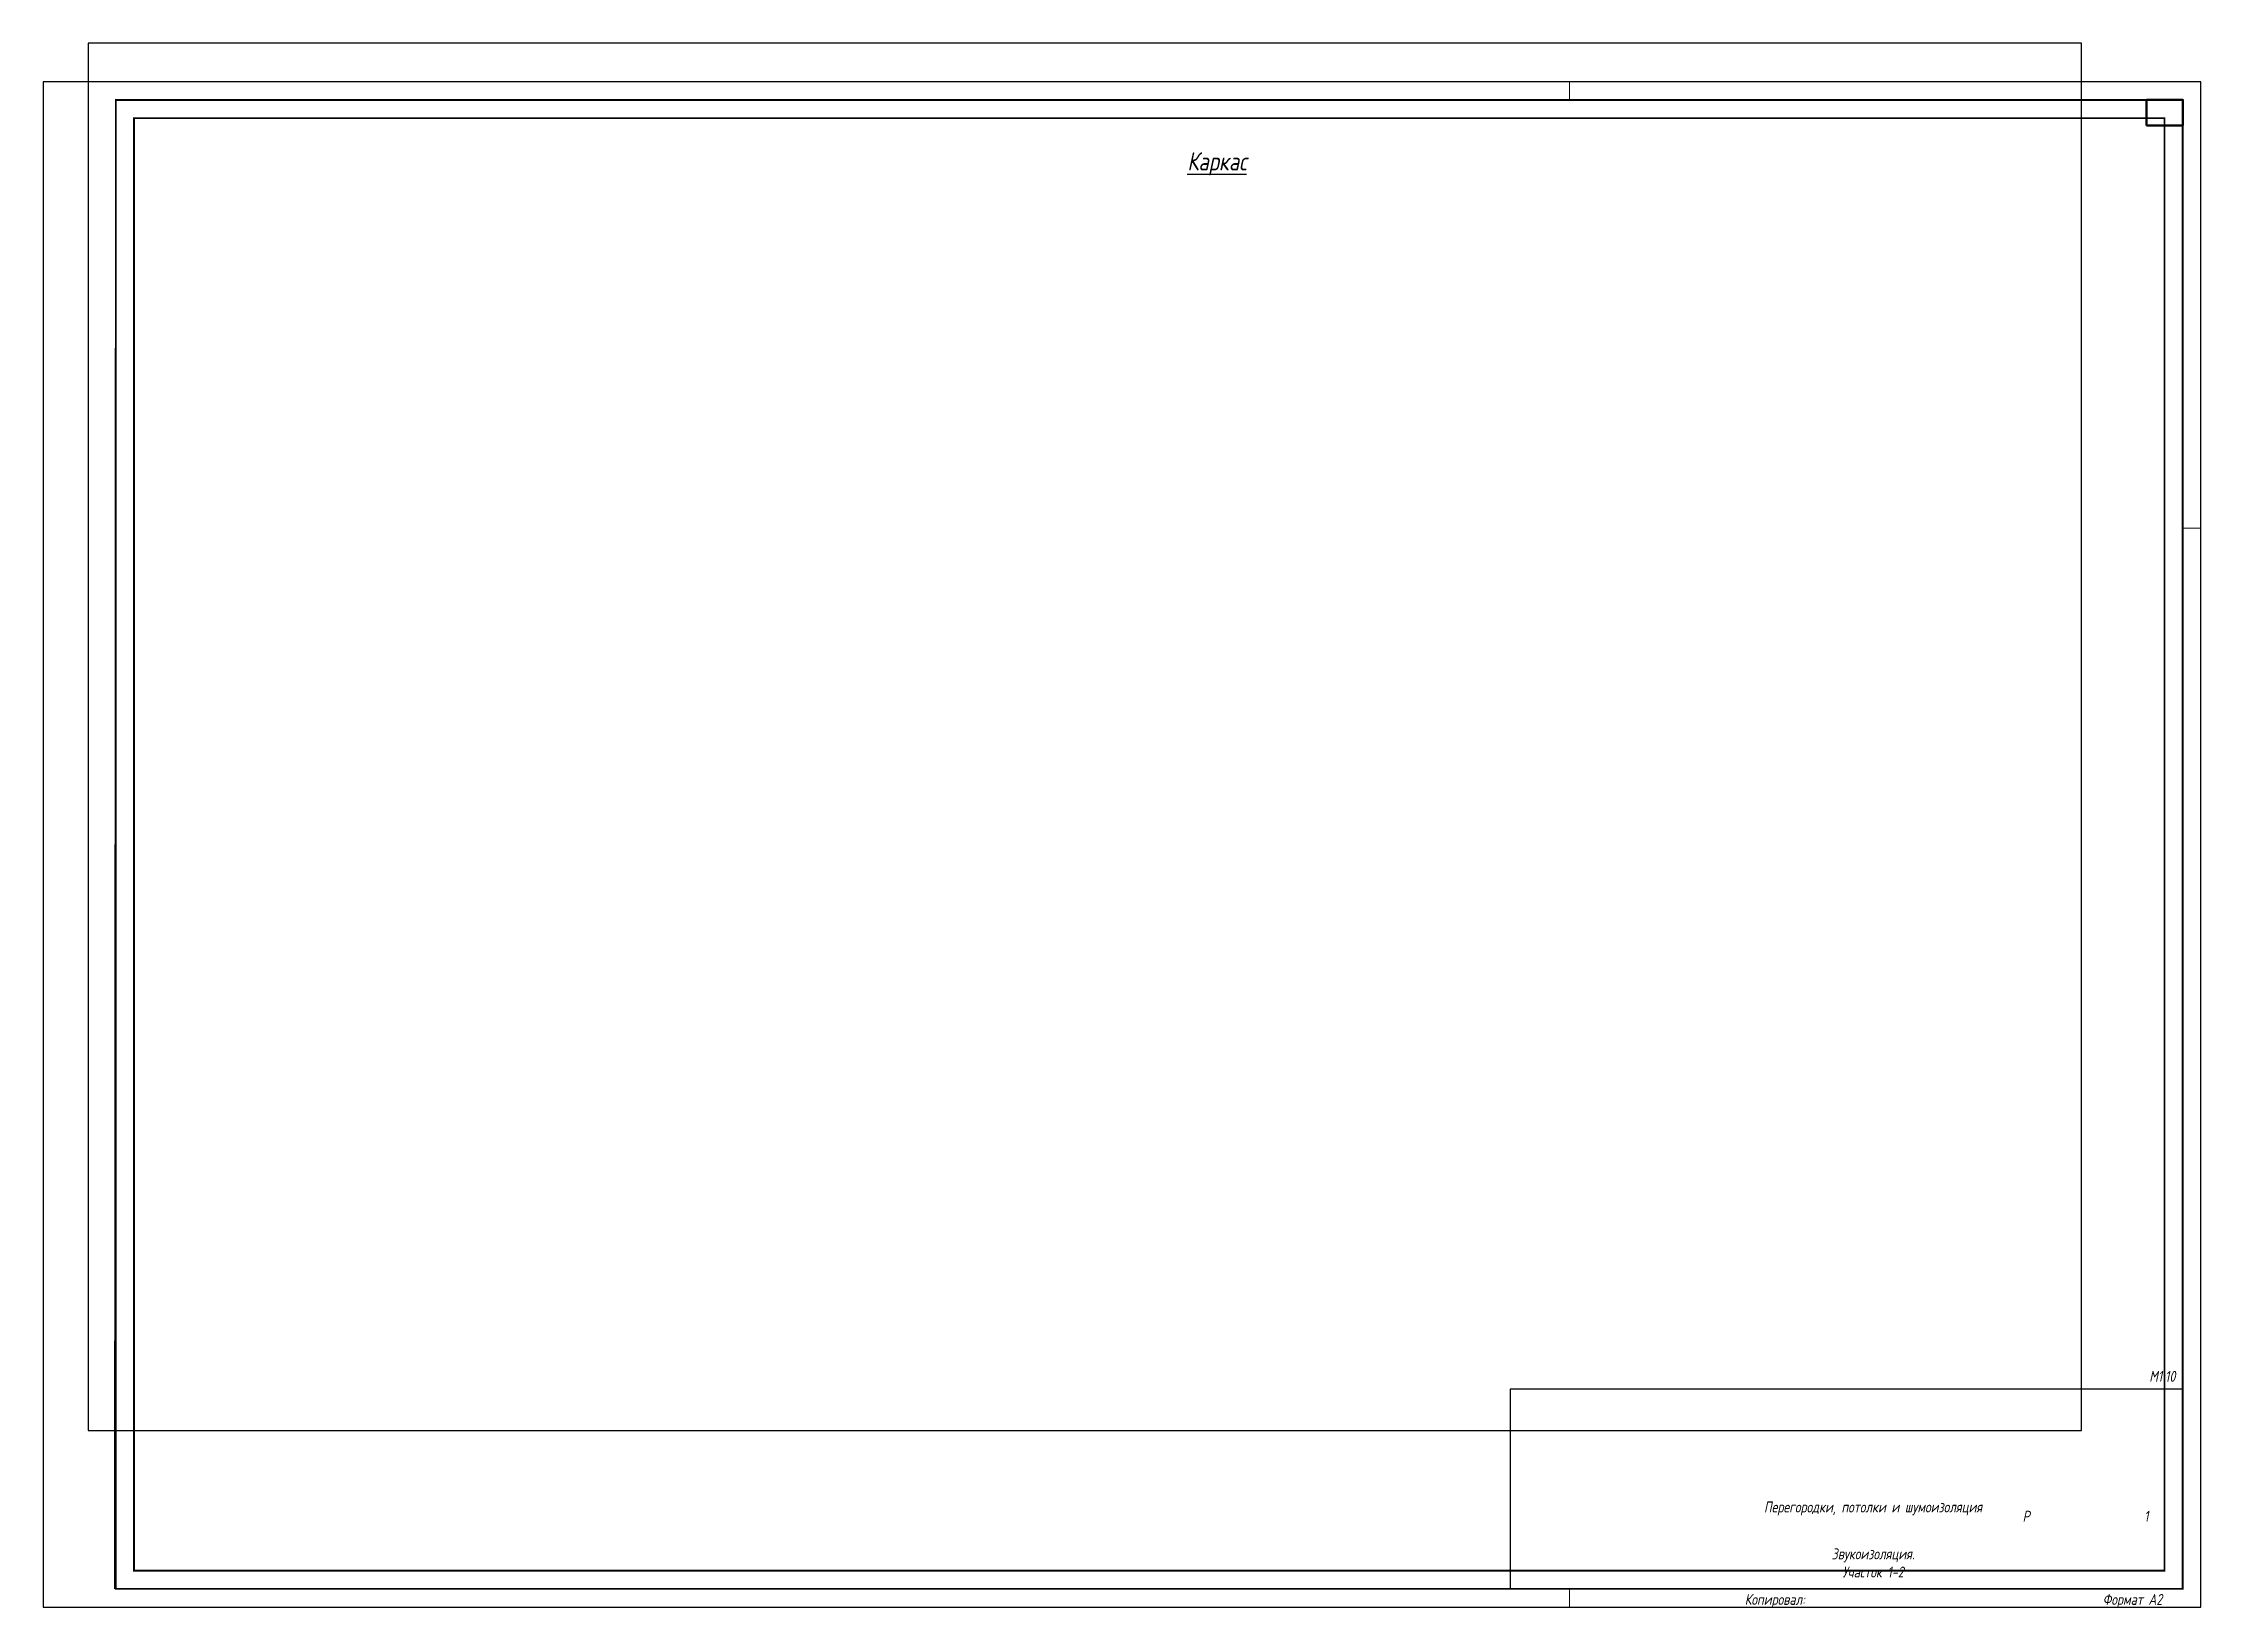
# Paper-space layout '1' of a CAD drawing. Header units: millimetres. Extents: x 1239 to 1833, y 382 to 812.
import ezdxf
from ezdxf.enums import TextEntityAlignment as Align

# ---------------------------------------------------------------- set-up
doc = ezdxf.new("R2010")
doc.units = ezdxf.units.MM
doc.linetypes.add('ACAD_ISO02W100', pattern=[15, 12, -3])
doc.layers.add('100 noprint', color=1, linetype='Continuous', plot=False)
doc.layers.add('noprint', color=2, linetype='Continuous', plot=False)
doc.layers.add('stamp', color=7, linetype='Continuous')
doc.styles.add('ГОСТ-ISOCPEUR', font='isocpeui.ttf', dxfattribs={"width": 0.8})

psp = doc.layouts.new('1')

# ---------------------------------------------------------------- linework, layer by layer
at = {"const_width": 0.5}
psp.add_lwpolyline([(1828.08, 796.51), (1259.38, 796.51), (1259.38, 386.73), (1828.08, 386.73)], close=True, dxfattribs=at)
at = {"layer": '100 noprint'}
psp.add_lwpolyline([(1251.82, 812.15), (1251.82, 430.34), (1800.23, 430.34), (1800.23, 812.15)], close=True, dxfattribs=at)
at = {"layer": 'noprint'}
for p, q in [((1833.08, 801.51), (1239.39, 801.51)), ((1239.39, 801.51), (1239.39, 381.73)), ((1833.08, 381.73), (1833.08, 801.51)), ((1239.39, 381.73), (1833.08, 381.73))]:
    psp.add_line(p, q, dxfattribs=at)
at = {"layer": 'noprint', "linetype": 'ACAD_ISO02W100', "const_width": 0.5}
psp.add_lwpolyline([(1823.08, 791.51), (1264.38, 791.51), (1264.38, 391.73), (1823.08, 391.73)], close=True, dxfattribs=at)
at = {"layer": 'stamp', "lineweight": 0}
for p, q in [((1659.39, 796.51), (1659.39, 801.51)), ((1833.08, 678.64), (1828.08, 678.64)), ((1659.39, 381.73), (1659.39, 386.73))]:
    psp.add_line(p, q, dxfattribs=at)
at = {"layer": 'stamp'}
psp.add_lwpolyline([(1259.38, 796.51), (1818.08, 796.51), (1818.08, 789.51), (1828.08, 789.51), (1828.08, 441.73), (1643.08, 441.73), (1643.08, 386.73), (1259.08, 386.73)], close=True, dxfattribs=at)
at = {"layer": 'stamp', "lineweight": 50}
psp.add_lwpolyline([(1818.08, 789.51), (1828.08, 789.51), (1828.08, 796.51), (1818.08, 796.51)], close=True, dxfattribs=at)

# ---------------------------------------------------------------- texts
at = {"layer": 'stamp', "linetype": 'Continuous', "lineweight": 35, "style": 'ГОСТ-ISOCPEUR', "width": 0.8}
psp.add_text('М1:10', height=3, dxfattribs=at).set_placement((1826.08, 443.73), align=Align.RIGHT)
at = {"layer": 'stamp', "lineweight": 35, "style": 'ГОСТ-ISOCPEUR', "width": 0.8}
for s, p in [('Копировал:', (1707.58, 382.33)), ('Формат А2', (1806.08, 382.33))]:
    psp.add_text(s, height=3, dxfattribs=at).set_placement(p)
at = {"layer": 'stamp', "ltscale": 100, "style": 'ГОСТ-ISOCPEUR'}
for s, insert, char_height, width, attachment_point in [('{\\pxqc;\\LКаркас}', (1562.33, 775.76), 5, 57.1694, 8), ('{\\pxqc;Р}', (1775.03, 406.73), 3, 20, 4), ('\\pxqc;1', (1808.08, 406.73), 3, 20, 4)]:
    psp.add_mtext(s, dxfattribs=dict(at, insert=insert, char_height=char_height, width=width, attachment_point=attachment_point))
at = {"layer": 'stamp', "lineweight": 35, "char_height": 3, "width": 70.1573, "attachment_point": 5, "style": 'ГОСТ-ISOCPEUR'}
for s, insert in [('{Перегородки, потолки и шумоизоляция}', (1742.89, 408.87)), ('{Звукоизоляция.\\PУчасток 1-2}', (1742.89, 393.87))]:
    psp.add_mtext(s, dxfattribs=dict(at, insert=insert))

# ---------------------------------------------------------------- viewports
at = {"layer": '100 noprint', "view_target_point": (19011.04, -15130.32)}
vp = psp.add_viewport(center=(1526.03, 621.25), size=(548.42, 381.8154), view_center_point=(-28711.92, 16766.91), view_height=3818.1541, dxfattribs=at)
vp.dxf.flags = 0x10000  # cut along an outline
vp.dxf.clipping_boundary_handle = psp.add_lwpolyline([(1251.82, 812.15), (1251.82, 430.34), (1800.23, 430.34), (1800.23, 812.15)], format="xyb", close=True, dxfattribs={"invisible": 1}).dxf.handle

doc.saveas('drawing.dxf')
